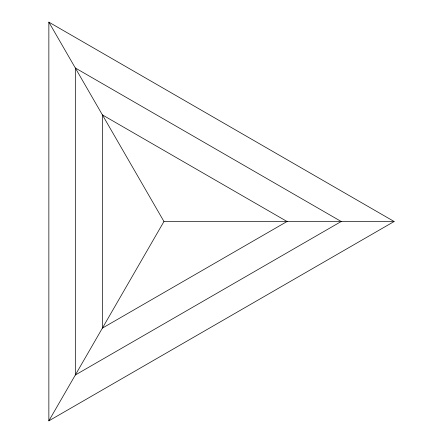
<?xml version="1.0" encoding="UTF-8"?>
<svg xmlns="http://www.w3.org/2000/svg" width="443" height="443" viewBox="0 0 443 443"><rect width="100%" height="100%" fill="white"/><g stroke="black" fill="none" stroke-linecap="round" stroke-linejoin="round"><path stroke-width="0.66" d="M48.857 420.85L163.954 221.5L394.143 221.5L48.857 22.15L48.857 420.85L394.143 221.5M48.857 22.15L163.954 221.5M287.047 221.5L102.405 328.102L102.405 114.898L287.047 221.5M341.21 221.5L75.321 375.011L75.321 67.989L341.21 221.5"/></g></svg>
